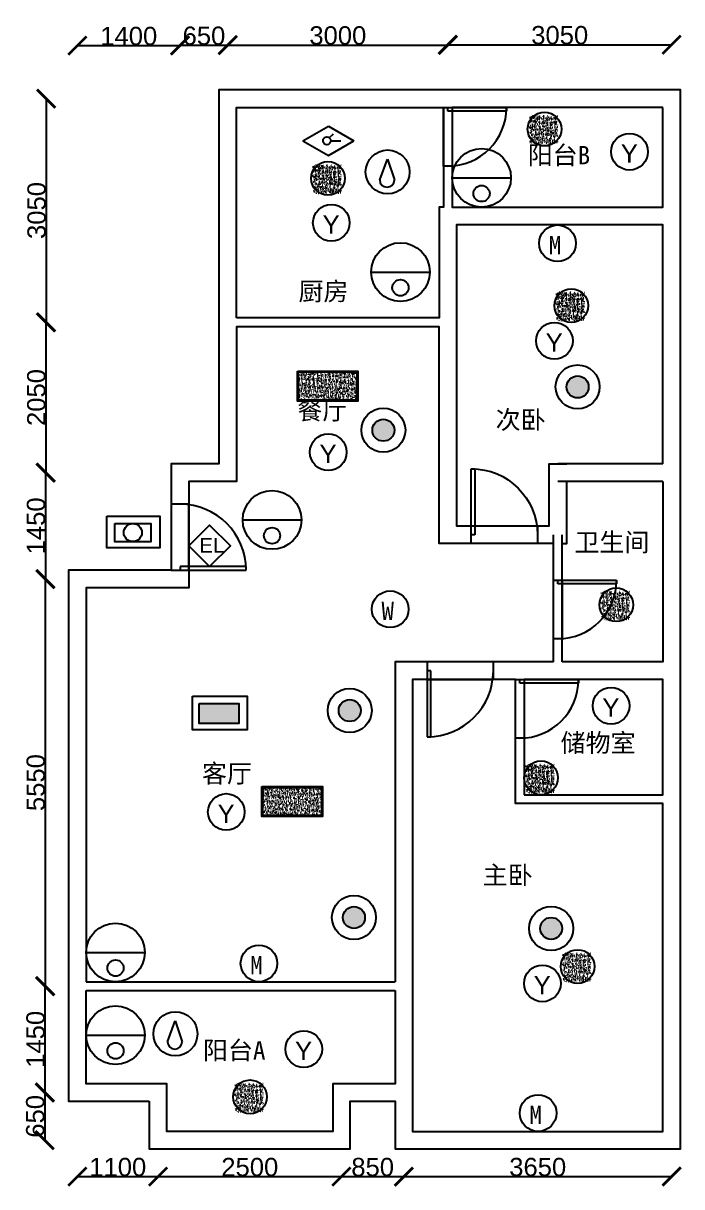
# Model space of a CAD drawing. Header units: millimetres. Extents: x -17843 to 96660, y -635 to 15967.
# Drawn here: x -738 to 8238, y -635 to 15228 of the extents above; entities that cross this region are included whole.
import ezdxf

# ---------------------------------------------------------------- set-up
doc = ezdxf.new("R2010")
doc.units = ezdxf.units.MM
doc.header["$LTSCALE"] = 50
for name, color, linetype in [('建筑120', 7, 'Continuous'), ('建筑240', 7, 'Continuous'), ('标注', 7, 'Continuous'), ('门', 7, 'Continuous')]:
    doc.layers.add(name, color=color, linetype=linetype)
doc.styles.get("Standard").update_dxf_attribs({"font": 'arial.ttf'})
doc.dimstyles.new('ISO-25', dxfattribs={"dimtxt": 2.5, "dimasz": 250, "dimexe": 1.25, "dimexo": 0.625, "dimtad": 1, "dimtxsty": 'Standard', "dimblk": 'ARCHTICK', "dimcen": 2.5, "dimadec": 0, "dimazin": 0, "dimtfac": 1, "dimtmove": 0, "dimatfit": 3, "dimfxl": 1, "dimarcsym": 0})

# ---------------------------------------------------------------- blocks, each defined once
blk = doc.blocks.new('_ArchTick')
at = {"color": 0, "linetype": 'ByBlock', "const_width": 0.15}
blk.add_lwpolyline([(-0.5, -0.5), (0.5, 0.5)], dxfattribs=at)
blk = doc.blocks.new('*D1')
at = {"layer": 'Defpoints', "color": 0, "transparency": 16777216}
for p in [(-427, 14200), (-427, 11150), (-427, 11150)]:
    blk.add_point(p, dxfattribs=at)
at = {"layer": '标注', "color": 0, "lineweight": -2, "transparency": 16777216}
for p, q in [((-427, 14200), (-427, 11150)), ((-426, 14200), (-426, 14200)), ((-426, 11150), (-426, 11150))]:
    blk.add_line(p, q, dxfattribs=at)
at = {"layer": '标注', "color": 0, "lineweight": -2, "transparency": 16777216, "xscale": 250, "yscale": 250, "zscale": 250}
for p, rotation in [((-427, 14200), 90), ((-427, 11150), 270)]:
    blk.add_blockref('_ArchTick', p, dxfattribs=dict(at, rotation=rotation))
at = {"layer": '标注', "color": 0, "transparency": 16777216, "insert": (-555, 12675), "char_height": 250, "attachment_point": 5, "rotation": 90}
blk.add_mtext('3050', dxfattribs=at)
blk = doc.blocks.new('*D3')
at = {"layer": 'Defpoints', "color": 0, "transparency": 16777216}
for p in [(-427, 11150), (-431, 9100), (-431, 9100)]:
    blk.add_point(p, dxfattribs=at)
at = {"layer": '标注', "color": 0, "lineweight": -2, "transparency": 16777216}
for p, q in [((-428, 11150), (-432, 11150)), ((-431, 11150), (-431, 9100)), ((-431, 9100), (-432, 9100))]:
    blk.add_line(p, q, dxfattribs=at)
at = {"layer": '标注', "color": 0, "lineweight": -2, "transparency": 16777216, "xscale": 250, "yscale": 250, "zscale": 250}
for p, rotation in [((-431, 11150), 90), ((-431, 9100), 270)]:
    blk.add_blockref('_ArchTick', p, dxfattribs=dict(at, rotation=rotation))
at = {"layer": '标注', "color": 0, "transparency": 16777216, "insert": (-559, 10125), "char_height": 250, "attachment_point": 5, "rotation": 90}
blk.add_mtext('2050', dxfattribs=at)
blk = doc.blocks.new('*D4')
at = {"layer": 'Defpoints', "color": 0, "transparency": 16777216}
for p in [(-431, 9100), (-438, 7650), (-435, 7650)]:
    blk.add_point(p, dxfattribs=at)
at = {"layer": '标注', "color": 0, "lineweight": -2, "transparency": 16777216}
for p, q in [((-431, 9100), (-436, 9100)), ((-435, 9100), (-435, 7650)), ((-438, 7650), (-433, 7650))]:
    blk.add_line(p, q, dxfattribs=at)
at = {"layer": '标注', "color": 0, "lineweight": -2, "transparency": 16777216, "xscale": 250, "yscale": 250, "zscale": 250}
for p, rotation in [((-435, 9100), 90), ((-435, 7650), 270)]:
    blk.add_blockref('_ArchTick', p, dxfattribs=dict(at, rotation=rotation))
at = {"layer": '标注', "color": 0, "transparency": 16777216, "insert": (-563, 8375), "char_height": 250, "attachment_point": 5, "rotation": 90}
blk.add_mtext('1450', dxfattribs=at)
blk = doc.blocks.new('*D5')
at = {"layer": 'Defpoints', "color": 0, "transparency": 16777216}
for p in [(-438, 7650), (-438, 2100), (-438, 2100)]:
    blk.add_point(p, dxfattribs=at)
at = {"layer": '标注', "color": 0, "lineweight": -2, "transparency": 16777216}
for p, q in [((-439, 7650), (-440, 7650)), ((-438, 7650), (-438, 2100)), ((-439, 2100), (-440, 2100))]:
    blk.add_line(p, q, dxfattribs=at)
at = {"layer": '标注', "color": 0, "lineweight": -2, "transparency": 16777216, "xscale": 250, "yscale": 250, "zscale": 250}
for p, rotation in [((-438, 7650), 90), ((-438, 2100), 270)]:
    blk.add_blockref('_ArchTick', p, dxfattribs=dict(at, rotation=rotation))
at = {"layer": '标注', "color": 0, "transparency": 16777216, "insert": (-567, 4875), "char_height": 250, "attachment_point": 5, "rotation": 90}
blk.add_mtext('5550', dxfattribs=at)
blk = doc.blocks.new('*D6')
at = {"layer": 'Defpoints', "color": 0, "transparency": 16777216}
for p in [(-442, 2100), (-442, 650), (-442, 650)]:
    blk.add_point(p, dxfattribs=at)
at = {"layer": '标注', "color": 0, "lineweight": -2, "transparency": 16777216}
for p, q in [((-443, 2100), (-443, 2100)), ((-442, 2100), (-442, 650)), ((-443, 650), (-443, 650))]:
    blk.add_line(p, q, dxfattribs=at)
at = {"layer": '标注', "color": 0, "lineweight": -2, "transparency": 16777216, "xscale": 250, "yscale": 250, "zscale": 250}
for p, rotation in [((-442, 2100), 90), ((-442, 650), 270)]:
    blk.add_blockref('_ArchTick', p, dxfattribs=dict(at, rotation=rotation))
at = {"layer": '标注', "color": 0, "transparency": 16777216, "insert": (-570, 1375), "char_height": 250, "attachment_point": 5, "rotation": 90}
blk.add_mtext('1450', dxfattribs=at)
blk = doc.blocks.new('*D7')
at = {"layer": 'Defpoints', "color": 0, "transparency": 16777216}
for p in [(-446, 650), (-446, 0), (-446, 0)]:
    blk.add_point(p, dxfattribs=at)
at = {"layer": '标注', "color": 0, "lineweight": -2, "transparency": 16777216}
for p, q in [((-446, 650), (-447, 650)), ((-446, 650), (-446, 0)), ((-446, 0), (-447, 0))]:
    blk.add_line(p, q, dxfattribs=at)
at = {"layer": '标注', "color": 0, "lineweight": -2, "transparency": 16777216, "xscale": 250, "yscale": 250, "zscale": 250}
for p, rotation in [((-446, 650), 90), ((-446, 0), 270)]:
    blk.add_blockref('_ArchTick', p, dxfattribs=dict(at, rotation=rotation))
at = {"layer": '标注', "color": 0, "transparency": 16777216, "insert": (-574, 325), "char_height": 250, "attachment_point": 5, "rotation": 90}
blk.add_mtext('650', dxfattribs=at)
blk = doc.blocks.new('*D8')
at = {"layer": 'Defpoints', "color": 0, "transparency": 16777216}
for p in [(0, 14924), (1400, 14924), (1400, 14924)]:
    blk.add_point(p, dxfattribs=at)
at = {"layer": '标注', "color": 0, "lineweight": -2, "transparency": 16777216}
for p, q in [((0, 14925), (0, 14925)), ((0, 14924), (1400, 14924)), ((1400, 14925), (1400, 14925))]:
    blk.add_line(p, q, dxfattribs=at)
at = {"layer": '标注', "color": 0, "lineweight": -2, "transparency": 16777216, "xscale": 250, "yscale": 250, "zscale": 250, "rotation": 180}
blk.add_blockref('_ArchTick', (0, 14924), dxfattribs=at)
at = {"layer": '标注', "color": 0, "lineweight": -2, "transparency": 16777216, "xscale": 250, "yscale": 250, "zscale": 250}
blk.add_blockref('_ArchTick', (1400, 14924), dxfattribs=at)
at = {"layer": '标注', "color": 0, "transparency": 16777216, "insert": (700, 15052), "char_height": 250, "attachment_point": 5}
blk.add_mtext('1400', dxfattribs=at)
blk = doc.blocks.new('*D9')
at = {"layer": 'Defpoints', "color": 0, "transparency": 16777216}
for p in [(1400, 14928), (2050, 14928), (2050, 14928)]:
    blk.add_point(p, dxfattribs=at)
at = {"layer": '标注', "color": 0, "lineweight": -2, "transparency": 16777216}
for p, q in [((1400, 14928), (1400, 14929)), ((1400, 14928), (2050, 14928)), ((2050, 14928), (2050, 14929))]:
    blk.add_line(p, q, dxfattribs=at)
at = {"layer": '标注', "color": 0, "lineweight": -2, "transparency": 16777216, "xscale": 250, "yscale": 250, "zscale": 250, "rotation": 180}
blk.add_blockref('_ArchTick', (1400, 14928), dxfattribs=at)
at = {"layer": '标注', "color": 0, "lineweight": -2, "transparency": 16777216, "xscale": 250, "yscale": 250, "zscale": 250}
blk.add_blockref('_ArchTick', (2050, 14928), dxfattribs=at)
at = {"layer": '标注', "color": 0, "transparency": 16777216, "insert": (1725, 15056), "char_height": 250, "attachment_point": 5}
blk.add_mtext('650', dxfattribs=at)
blk = doc.blocks.new('*D10')
at = {"layer": 'Defpoints', "color": 0, "transparency": 16777216}
for p in [(2050, 14933), (5050, 14931), (5050, 14931)]:
    blk.add_point(p, dxfattribs=at)
at = {"layer": '标注', "color": 0, "lineweight": -2, "transparency": 16777216}
for p, q in [((2050, 14932), (2050, 14930)), ((2050, 14931), (5050, 14931)), ((5050, 14932), (5050, 14933))]:
    blk.add_line(p, q, dxfattribs=at)
at = {"layer": '标注', "color": 0, "lineweight": -2, "transparency": 16777216, "xscale": 250, "yscale": 250, "zscale": 250, "rotation": 180}
blk.add_blockref('_ArchTick', (2050, 14931), dxfattribs=at)
at = {"layer": '标注', "color": 0, "lineweight": -2, "transparency": 16777216, "xscale": 250, "yscale": 250, "zscale": 250}
blk.add_blockref('_ArchTick', (5050, 14931), dxfattribs=at)
at = {"layer": '标注', "color": 0, "transparency": 16777216, "insert": (3550, 15060), "char_height": 250, "attachment_point": 5}
blk.add_mtext('3000', dxfattribs=at)
blk = doc.blocks.new('*D11')
at = {"layer": 'Defpoints', "color": 0, "transparency": 16777216}
for p in [(5050, 14935), (8100, 14935), (8100, 14935)]:
    blk.add_point(p, dxfattribs=at)
at = {"layer": '标注', "color": 0, "lineweight": -2, "transparency": 16777216}
for p, q in [((5050, 14936), (5050, 14936)), ((5050, 14935), (8100, 14935)), ((8100, 14936), (8100, 14936))]:
    blk.add_line(p, q, dxfattribs=at)
at = {"layer": '标注', "color": 0, "lineweight": -2, "transparency": 16777216, "xscale": 250, "yscale": 250, "zscale": 250, "rotation": 180}
blk.add_blockref('_ArchTick', (5050, 14935), dxfattribs=at)
at = {"layer": '标注', "color": 0, "lineweight": -2, "transparency": 16777216, "xscale": 250, "yscale": 250, "zscale": 250}
blk.add_blockref('_ArchTick', (8100, 14935), dxfattribs=at)
at = {"layer": '标注', "color": 0, "transparency": 16777216, "insert": (6575, 15064), "char_height": 250, "attachment_point": 5}
blk.add_mtext('3050', dxfattribs=at)
blk = doc.blocks.new('*D17')
at = {"layer": 'Defpoints', "color": 0, "transparency": 16777216}
for p in [(0, -496), (1100, -496), (1100, -496)]:
    blk.add_point(p, dxfattribs=at)
at = {"layer": '标注', "color": 0, "lineweight": -2, "transparency": 16777216}
for p, q in [((0, -496), (0, -495)), ((0, -496), (1100, -496)), ((1100, -496), (1100, -495))]:
    blk.add_line(p, q, dxfattribs=at)
at = {"layer": '标注', "color": 0, "lineweight": -2, "transparency": 16777216, "xscale": 250, "yscale": 250, "zscale": 250, "rotation": 180}
blk.add_blockref('_ArchTick', (0, -496), dxfattribs=at)
at = {"layer": '标注', "color": 0, "lineweight": -2, "transparency": 16777216, "xscale": 250, "yscale": 250, "zscale": 250}
blk.add_blockref('_ArchTick', (1100, -496), dxfattribs=at)
at = {"layer": '标注', "color": 0, "transparency": 16777216, "insert": (550, -368), "char_height": 250, "attachment_point": 5}
blk.add_mtext('1100', dxfattribs=at)
blk = doc.blocks.new('*D18')
at = {"layer": 'Defpoints', "color": 0, "transparency": 16777216}
for p in [(1100, -496), (3600, -496), (3600, -496)]:
    blk.add_point(p, dxfattribs=at)
at = {"layer": '标注', "color": 0, "lineweight": -2, "transparency": 16777216}
for p, q in [((1100, -496), (1100, -495)), ((1100, -496), (3600, -496)), ((3600, -496), (3600, -495))]:
    blk.add_line(p, q, dxfattribs=at)
at = {"layer": '标注', "color": 0, "lineweight": -2, "transparency": 16777216, "xscale": 250, "yscale": 250, "zscale": 250, "rotation": 180}
blk.add_blockref('_ArchTick', (1100, -496), dxfattribs=at)
at = {"layer": '标注', "color": 0, "lineweight": -2, "transparency": 16777216, "xscale": 250, "yscale": 250, "zscale": 250}
blk.add_blockref('_ArchTick', (3600, -496), dxfattribs=at)
at = {"layer": '标注', "color": 0, "transparency": 16777216, "insert": (2350, -368), "char_height": 250, "attachment_point": 5}
blk.add_mtext('2500', dxfattribs=at)
blk = doc.blocks.new('*D19')
at = {"layer": 'Defpoints', "color": 0, "transparency": 16777216}
for p in [(3600, -496), (4450, -496), (4450, -496)]:
    blk.add_point(p, dxfattribs=at)
at = {"layer": '标注', "color": 0, "lineweight": -2, "transparency": 16777216}
for p, q in [((3600, -496), (3600, -495)), ((3600, -496), (4450, -496)), ((4450, -496), (4450, -495))]:
    blk.add_line(p, q, dxfattribs=at)
at = {"layer": '标注', "color": 0, "lineweight": -2, "transparency": 16777216, "xscale": 250, "yscale": 250, "zscale": 250, "rotation": 180}
blk.add_blockref('_ArchTick', (3600, -496), dxfattribs=at)
at = {"layer": '标注', "color": 0, "lineweight": -2, "transparency": 16777216, "xscale": 250, "yscale": 250, "zscale": 250}
blk.add_blockref('_ArchTick', (4450, -496), dxfattribs=at)
at = {"layer": '标注', "color": 0, "transparency": 16777216, "insert": (4025, -368), "char_height": 250, "attachment_point": 5}
blk.add_mtext('850', dxfattribs=at)
blk = doc.blocks.new('*D20')
at = {"layer": 'Defpoints', "color": 0, "transparency": 16777216}
for p in [(4450, -496), (8100, -496), (8100, -496)]:
    blk.add_point(p, dxfattribs=at)
at = {"layer": '标注', "color": 0, "lineweight": -2, "transparency": 16777216}
for p, q in [((4450, -496), (4450, -495)), ((4450, -496), (8100, -496)), ((8100, -496), (8100, -495))]:
    blk.add_line(p, q, dxfattribs=at)
at = {"layer": '标注', "color": 0, "lineweight": -2, "transparency": 16777216, "xscale": 250, "yscale": 250, "zscale": 250, "rotation": 180}
blk.add_blockref('_ArchTick', (4450, -496), dxfattribs=at)
at = {"layer": '标注', "color": 0, "lineweight": -2, "transparency": 16777216, "xscale": 250, "yscale": 250, "zscale": 250}
blk.add_blockref('_ArchTick', (8100, -496), dxfattribs=at)
at = {"layer": '标注', "color": 0, "transparency": 16777216, "insert": (6275, -368), "char_height": 250, "attachment_point": 5}
blk.add_mtext('3650', dxfattribs=at)
blk = doc.blocks.new('门240')
at = {"layer": '建筑120'}
for p, q in [((240, 900), (0, 900)), ((0, 900), (0, 0)), ((240, 0), (240, 900)), ((0, 0), (240, 0)), ((1020, 50), (120, 50)), ((120, 50), (120, 0)), ((120, 0), (1020, 0)), ((1020, 0), (1020, 50))]:
    blk.add_line(p, q, dxfattribs=at)
blk.add_arc((120, 0), 900, 0, 90, dxfattribs=at)
blk = doc.blocks.new('门120')
at = {"layer": '建筑120'}
for p, q in [((0, 0), (120, 0)), ((0, -800), (0, 0)), ((60, 0), (860, 0)), ((60, -50), (60, 0)), ((120, 0), (120, -800)), ((860, -50), (60, -50)), ((860, 0), (860, -50)), ((120, -800), (0, -800))]:
    blk.add_line(p, q, dxfattribs=at)
blk.add_arc((60, 0), 800, 270, 0, dxfattribs=at)
blk = doc.blocks.new('长方形嵌入式吸顶灯')
h = blk.add_hatch()
h.set_pattern_fill('AR-CONC', color=251, scale=0.103125, style=0)
h.set_pattern_definition([(50, (-179047.00133, 624173.324), (0.7396745633, -0.0647131392), [0.07734375, -0.85078125]), (355, (-179047.0013, 624173.324), (-0.1430873128, 0.7756981379), [0.061875, -0.680625]), (100.4514, (-179046.9397, 624173.3186), (0.5965877999, 0.71098452775), [0.0657320709, -0.723052803]), (46.1842, (-179047.0013, 624173.5302), (1.1005923314, -0.1706914835), [0.116015625, -1.276171875]), (96.6356, (-179046.9096, 624173.516), (0.9638709151, 1.0045590544), [0.0985981095, -1.0845790312]), (351.1842, (-179047.0013, 624173.5302), (0.963870131, 1.0045598072), [0.0928125, -1.0209375]), (21, (-179046.8982, 624173.47866), (0.6155603975, -0.415200731), [0.07734375, -0.85078125]), (326, (-179046.8982, 624173.47866), (0.250918936, 0.74781098395), [0.061875, -0.680625]), (71.4514, (-179046.8469, 624173.44406), (0.8664795857, 0.3326095747), [0.0657320709, -0.723052803]), (37.5, (-179047.00133, 624173.32397), (0.0125398508, 0.34329678676), [0, -0.672375, 0, -0.6909375, 0, -0.683203125]), (7.5, (-179047.00133, 624173.32397), (0.27129046049, 0.40673707788), [0, -0.3939375, 0, -0.65690625, 0, -0.260390625]), (327.5, (-179047.2313, 624173.32397), (0.5505043873, -0.02325971148), [0, -0.2578125, 0, -0.804375, 0, -1.06734375]), (317.5, (-179047.33443, 624173.32397), (0.60141073713, 0.10323326303), [0, -0.33515625, 0, -0.5341875, 0, -0.75796875])])
h.paths.add_polyline_path([(-3.87, 1.94), (-3.87, -1.91), (-3.73, -1.91), (3.97, 1.94)])
h.paths.add_polyline_path([(-3.73, -1.91), (4.1, -1.91), (4.1, 1.94), (3.97, 1.94)])
at = {"color": 0}
blk.add_lwpolyline([(-4.01, 2.07), (4.24, 2.07), (4.24, -2.05), (-4.01, -2.05)], close=True, dxfattribs=at)
at = {"color": 251}
blk.add_lwpolyline([(-3.87, 1.94), (4.1, 1.94), (4.1, -1.91), (-3.87, -1.91)], close=True, dxfattribs=at)

msp = doc.modelspace()

# ---------------------------------------------------------------- hatches: boundary and pattern name
h = msp.add_hatch()
h.set_pattern_fill('AR-CONC', color=256, scale=10.3125, style=0)
h.set_pattern_definition([(50, (-17898373.934, 62430475.45), (73.96745633, -6.47131392), [7.734375, -85.078125]), (355, (-17898373.934, 62430475.45), (-14.30873128, 77.56981379), [6.1875, -68.0625]), (100.4514, (-17898367.77, 62430474.91), (59.65877999, 71.098452775), [6.57320709, -72.3052803]), (46.1842, (-17898373.93, 62430496.08), (110.05923314, -17.06914835), [11.6015625, -127.6171875]), (96.6356, (-17898364.76, 62430494.65), (96.38709151, 100.45590544), [9.85981095, -108.45790312]), (351.1842, (-17898373.93, 62430496.08), (96.3870131, 100.45598072), [9.28125, -102.09375]), (21, (-17898363.62, 62430490.92), (61.55603975, -41.5200731), [7.734375, -85.078125]), (326, (-17898363.62, 62430490.92), (25.0918936, 74.781098395), [6.1875, -68.0625]), (71.4514, (-17898358.49, 62430487.46), (86.64795857, 33.26095747), [6.57320709, -72.3052803]), (37.5, (-17898373.934, 62430475.452), (1.25398508, 34.329678676), [0, -67.2375, 0, -69.09375, 0, -68.3203125]), (7.5, (-17898373.934, 62430475.452), (27.129046049, 40.673707788), [0, -39.39375, 0, -65.690625, 0, -26.0390625]), (327.5, (-17898396.93, 62430475.452), (55.05043873, -2.325971148), [0, -25.78125, 0, -80.4375, 0, -106.734375]), (317.5, (-17898407.244, 62430475.45), (60.141073713, 10.323326303), [0, -33.515625, 0, -53.41875, 0, -75.796875])])
h.paths.add_polyline_path([(6160.836, 13967.237), (6160.836, 13582.237), (6545.836, 13967.237)], flags=17)
h.paths.add_polyline_path([(6160.836, 13582.237), (6545.836, 13582.237), (6545.836, 13967.237)], flags=17)
h = msp.add_hatch()
h.set_pattern_fill('AR-CONC', color=256, scale=10.3125, style=0)
h.set_pattern_definition([(50, (-17901326.116, 62429803.724), (73.96745633, -6.47131392), [7.734375, -85.078125]), (355, (-17901326.12, 62429803.724), (-14.30873128, 77.56981379), [6.1875, -68.0625]), (100.4514, (-17901319.95, 62429803.185), (59.65877999, 71.098452775), [6.57320709, -72.3052803]), (46.1842, (-17901326.12, 62429824.35), (110.05923314, -17.06914835), [11.6015625, -127.6171875]), (96.6356, (-17901316.94, 62429822.93), (96.38709151, 100.45590544), [9.85981095, -108.45790312]), (351.1842, (-17901326.12, 62429824.35), (96.3870131, 100.45598072), [9.28125, -102.09375]), (21, (-17901315.804, 62429819.19), (61.55603975, -41.5200731), [7.734375, -85.078125]), (326, (-17901315.804, 62429819.19), (25.0918936, 74.781098395), [6.1875, -68.0625]), (71.4514, (-17901310.674, 62429815.73), (86.64795857, 33.26095747), [6.57320709, -72.3052803]), (37.5, (-17901326.116, 62429803.724), (1.25398508, 34.329678676), [0, -67.2375, 0, -69.09375, 0, -68.3203125]), (7.5, (-17901326.116, 62429803.724), (27.129046049, 40.673707788), [0, -39.39375, 0, -65.690625, 0, -26.0390625]), (327.5, (-17901349.113, 62429803.724), (55.05043873, -2.325971148), [0, -25.78125, 0, -80.4375, 0, -106.734375]), (317.5, (-17901359.426, 62429803.724), (60.141073713, 10.323326303), [0, -33.515625, 0, -53.41875, 0, -75.796875])])
h.paths.add_polyline_path([(3208.654, 13295.509), (3208.654, 12910.509), (3593.654, 13295.509)], flags=17)
h.paths.add_polyline_path([(3208.654, 12910.509), (3593.654, 12910.509), (3593.654, 13295.509)], flags=17)
h = msp.add_hatch()
h.set_pattern_fill('AR-CONC', color=256, scale=10.3125, style=0)
h.set_pattern_definition([(50, (-17898009.59, 62428069.043), (73.96745633, -6.47131392), [7.734375, -85.078125]), (355, (-17898009.59, 62428069.04), (-14.30873128, 77.56981379), [6.1875, -68.0625]), (100.4514, (-17898003.43, 62428068.504), (59.65877999, 71.098452775), [6.57320709, -72.3052803]), (46.1842, (-17898009.59, 62428089.67), (110.05923314, -17.06914835), [11.6015625, -127.6171875]), (96.6356, (-17898000.42, 62428088.25), (96.38709151, 100.45590544), [9.85981095, -108.45790312]), (351.1842, (-17898009.59, 62428089.67), (96.3870131, 100.45598072), [9.28125, -102.09375]), (21, (-17897999.28, 62428084.51), (61.55603975, -41.5200731), [7.734375, -85.078125]), (326, (-17897999.28, 62428084.51), (25.0918936, 74.781098395), [6.1875, -68.0625]), (71.4514, (-17897994.15, 62428081.05), (86.64795857, 33.26095747), [6.57320709, -72.3052803]), (37.5, (-17898009.59, 62428069.043), (1.25398508, 34.329678676), [0, -67.2375, 0, -69.09375, 0, -68.3203125]), (7.5, (-17898009.59, 62428069.043), (27.129046049, 40.673707788), [0, -39.39375, 0, -65.690625, 0, -26.0390625]), (327.5, (-17898032.587, 62428069.043), (55.05043873, -2.325971148), [0, -25.78125, 0, -80.4375, 0, -106.734375]), (317.5, (-17898042.9, 62428069.043), (60.141073713, 10.323326303), [0, -33.515625, 0, -53.41875, 0, -75.796875])])
h.paths.add_polyline_path([(6525.18, 11560.828), (6525.18, 11175.828), (6910.18, 11560.828)], flags=17)
h.paths.add_polyline_path([(6525.18, 11175.828), (6910.18, 11175.828), (6910.18, 11560.828)], flags=17)
h = msp.add_hatch()
h.set_pattern_fill('AR-CONC', color=256, scale=10.3125, style=0)
h.set_pattern_definition([(50, (-17897396.25, 62423990.29), (73.96745633, -6.47131392), [7.734375, -85.078125]), (355, (-17897396.25, 62423990.29), (-14.30873128, 77.56981379), [6.1875, -68.0625]), (100.4514, (-17897390.08, 62423989.75), (59.65877999, 71.098452775), [6.57320709, -72.3052803]), (46.1842, (-17897396.25, 62424010.91), (110.05923314, -17.06914835), [11.6015625, -127.6171875]), (96.6356, (-17897387.08, 62424009.49), (96.38709151, 100.45590544), [9.85981095, -108.45790312]), (351.1842, (-17897396.25, 62424010.91), (96.3870131, 100.45598072), [9.28125, -102.09375]), (21, (-17897385.935, 62424005.76), (61.55603975, -41.5200731), [7.734375, -85.078125]), (326, (-17897385.935, 62424005.76), (25.0918936, 74.781098395), [6.1875, -68.0625]), (71.4514, (-17897380.805, 62424002.3), (86.64795857, 33.26095747), [6.57320709, -72.3052803]), (37.5, (-17897396.247, 62423990.29), (1.25398508, 34.329678676), [0, -67.2375, 0, -69.09375, 0, -68.3203125]), (7.5, (-17897396.247, 62423990.29), (27.129046049, 40.673707788), [0, -39.39375, 0, -65.690625, 0, -26.0390625]), (327.5, (-17897419.244, 62423990.29), (55.05043873, -2.325971148), [0, -25.78125, 0, -80.4375, 0, -106.734375]), (317.5, (-17897429.557, 62423990.29), (60.141073713, 10.323326303), [0, -33.515625, 0, -53.41875, 0, -75.796875])])
h.paths.add_polyline_path([(7138.523, 7482.073), (7138.523, 7097.073), (7523.523, 7482.073)], flags=17)
h.paths.add_polyline_path([(7138.523, 7097.073), (7523.523, 7097.073), (7523.523, 7482.073)], flags=17)
h = msp.add_hatch()
h.set_pattern_fill('AR-CONC', color=256, scale=10.3125, style=0)
h.set_pattern_definition([(50, (-17898421.93, 62421630.974), (73.96745633, -6.47131392), [7.734375, -85.078125]), (355, (-17898421.93, 62421630.974), (-14.30873128, 77.56981379), [6.1875, -68.0625]), (100.4514, (-17898415.77, 62421630.435), (59.65877999, 71.098452775), [6.57320709, -72.3052803]), (46.1842, (-17898421.93, 62421651.6), (110.05923314, -17.06914835), [11.6015625, -127.6171875]), (96.6356, (-17898412.76, 62421650.18), (96.38709151, 100.45590544), [9.85981095, -108.45790312]), (351.1842, (-17898421.93, 62421651.6), (96.3870131, 100.45598072), [9.28125, -102.09375]), (21, (-17898411.62, 62421646.44), (61.55603975, -41.5200731), [7.734375, -85.078125]), (326, (-17898411.62, 62421646.44), (25.0918936, 74.781098395), [6.1875, -68.0625]), (71.4514, (-17898406.49, 62421642.98), (86.64795857, 33.26095747), [6.57320709, -72.3052803]), (37.5, (-17898421.933, 62421630.974), (1.25398508, 34.329678676), [0, -67.2375, 0, -69.09375, 0, -68.3203125]), (7.5, (-17898421.933, 62421630.974), (27.129046049, 40.673707788), [0, -39.39375, 0, -65.690625, 0, -26.0390625]), (327.5, (-17898444.93, 62421630.974), (55.05043873, -2.325971148), [0, -25.78125, 0, -80.4375, 0, -106.734375]), (317.5, (-17898455.24, 62421630.974), (60.141073713, 10.323326303), [0, -33.515625, 0, -53.41875, 0, -75.796875])])
h.paths.add_polyline_path([(6112.838, 5122.759), (6112.838, 4737.759), (6497.838, 5122.759)], flags=17)
h.paths.add_polyline_path([(6112.838, 4737.759), (6497.838, 4737.759), (6497.838, 5122.759)], flags=17)
h = msp.add_hatch()
h.set_pattern_fill('AR-CONC', color=256, scale=10.3125, style=0)
h.set_pattern_definition([(50, (-17897923.25, 62419058.07), (73.96745633, -6.47131392), [7.734375, -85.078125]), (355, (-17897923.25, 62419058.07), (-14.30873128, 77.56981379), [6.1875, -68.0625]), (100.4514, (-17897917.084, 62419057.53), (59.65877999, 71.098452775), [6.57320709, -72.3052803]), (46.1842, (-17897923.25, 62419078.695), (110.05923314, -17.06914835), [11.6015625, -127.6171875]), (96.6356, (-17897914.08, 62419077.27), (96.38709151, 100.45590544), [9.85981095, -108.45790312]), (351.1842, (-17897923.25, 62419078.7), (96.3870131, 100.45598072), [9.28125, -102.09375]), (21, (-17897912.935, 62419073.54), (61.55603975, -41.5200731), [7.734375, -85.078125]), (326, (-17897912.935, 62419073.54), (25.0918936, 74.781098395), [6.1875, -68.0625]), (71.4514, (-17897907.806, 62419070.08), (86.64795857, 33.26095747), [6.57320709, -72.3052803]), (37.5, (-17897923.248, 62419058.07), (1.25398508, 34.329678676), [0, -67.2375, 0, -69.09375, 0, -68.3203125]), (7.5, (-17897923.248, 62419058.07), (27.129046049, 40.673707788), [0, -39.39375, 0, -65.690625, 0, -26.0390625]), (327.5, (-17897946.245, 62419058.07), (55.05043873, -2.325971148), [0, -25.78125, 0, -80.4375, 0, -106.734375]), (317.5, (-17897956.557, 62419058.07), (60.141073713, 10.323326303), [0, -33.515625, 0, -53.41875, 0, -75.796875])])
h.paths.add_polyline_path([(6611.523, 2549.855), (6611.523, 2164.855), (6996.523, 2549.855)], flags=17)
h.paths.add_polyline_path([(6611.523, 2164.855), (6996.523, 2164.855), (6996.523, 2549.855)], flags=17)
h = msp.add_hatch()
h.set_pattern_fill('AR-CONC', color=256, scale=10.3125, style=0)
h.set_pattern_definition([(50, (-17902388.81, 62417281.295), (73.96745633, -6.47131392), [7.734375, -85.078125]), (355, (-17902388.81, 62417281.295), (-14.30873128, 77.56981379), [6.1875, -68.0625]), (100.4514, (-17902382.646, 62417280.755), (59.65877999, 71.098452775), [6.57320709, -72.3052803]), (46.1842, (-17902388.81, 62417301.92), (110.05923314, -17.06914835), [11.6015625, -127.6171875]), (96.6356, (-17902379.64, 62417300.5), (96.38709151, 100.45590544), [9.85981095, -108.45790312]), (351.1842, (-17902388.81, 62417301.92), (96.3870131, 100.45598072), [9.28125, -102.09375]), (21, (-17902378.5, 62417296.763), (61.55603975, -41.5200731), [7.734375, -85.078125]), (326, (-17902378.5, 62417296.76), (25.0918936, 74.781098395), [6.1875, -68.0625]), (71.4514, (-17902373.37, 62417293.3), (86.64795857, 33.26095747), [6.57320709, -72.3052803]), (37.5, (-17902388.81, 62417281.295), (1.25398508, 34.329678676), [0, -67.2375, 0, -69.09375, 0, -68.3203125]), (7.5, (-17902388.81, 62417281.295), (27.129046049, 40.673707788), [0, -39.39375, 0, -65.690625, 0, -26.0390625]), (327.5, (-17902411.807, 62417281.295), (55.05043873, -2.325971148), [0, -25.78125, 0, -80.4375, 0, -106.734375]), (317.5, (-17902422.12, 62417281.295), (60.141073713, 10.323326303), [0, -33.515625, 0, -53.41875, 0, -75.796875])])
h.paths.add_polyline_path([(2145.961, 773.079), (2145.961, 388.079), (2530.961, 773.079)], flags=17)
h.paths.add_polyline_path([(2145.961, 388.079), (2530.961, 388.079), (2530.961, 773.079)], flags=17)
at = {"layer": '门'}
h = msp.add_hatch(color=256, dxfattribs=at)
h.dxf.hatch_style = 1
h.paths.add_polyline_path([(6669.006, 10270.058, 1), (6969.006, 10270.058, 1)])
h = msp.add_hatch(color=256, dxfattribs=at)
h.dxf.hatch_style = 1
h.paths.add_polyline_path([(4020.746, 9679.602, 1), (4320.746, 9679.602, 1)])
h = msp.add_hatch(color=256, dxfattribs=at)
h.dxf.hatch_style = 1
h.paths.add_polyline_path([(2199.195, 5682.048), (2199.195, 5954.666), (1660.432, 5954.666), (1660.432, 5682.048)])
h = msp.add_hatch(color=256, dxfattribs=at)
h.dxf.hatch_style = 1
h.paths.add_polyline_path([(3562.35, 5857.565, 1), (3862.35, 5857.565, 1)])
h = msp.add_hatch(color=256, dxfattribs=at)
h.dxf.hatch_style = 1
h.paths.add_polyline_path([(3620.015, 3035.624, 1), (3920.015, 3035.624, 1)])
h = msp.add_hatch(color=256, dxfattribs=at)
h.dxf.hatch_style = 1
h.paths.add_polyline_path([(6308.543, 2886.486, 1), (6608.543, 2886.486, 1)])

# ---------------------------------------------------------------- linework, layer by layer
at = {"layer": '建筑120'}
for p, q in [((6490, 6520), (6490, 8255)), ((6610, 6520), (6610, 8255)), ((120, 2160), (4330, 2160)), ((120, 2040), (4330, 2040))]:
    msp.add_line(p, q, dxfattribs=at)
for points in [[(2170, 11210), (2170, 14080), (4990, 14080), (4990, 12720), (4930, 12720), (4930, 11210)], [(7980, 14080), (5110, 14080), (5110, 12720), (7980, 12720)]]:
    msp.add_lwpolyline(points, close=True, dxfattribs=at)
at = {"layer": '建筑240'}
for p, q in [((7980, 9220), (6550, 9220)), ((7980, 8980), (6550, 8980))]:
    msp.add_line(p, q, dxfattribs=at)
for points in [[(980, 530), (980, -120), (3720, -120), (3720, 530), (4330, 530), (4330, -120), (8220, -120), (8220, 4650), (8220, 6400), (8220, 9100), (8220, 12600), (8220, 14320), (5050, 14320), (1930, 14320), (1930, 11150), (1930, 9220), (1280, 9220), (1280, 7770), (-120, 7770), (-120, 2100), (-120, 650), (-120, 530), (120, 530)], [(5970, 6280), (4570, 6280), (4570, 770), (4570, 120), (7980, 120), (7980, 4590), (5970, 4590)], [(6090, 4710), (7980, 4710), (7980, 6280), (6090, 6280)]]:
    msp.add_lwpolyline(points, close=True, dxfattribs=at)
for points in [[(7980, 9220), (7980, 12480), (5170, 12480), (5170, 9220), (5170, 8980), (5170, 8375), (6430, 8375), (6430, 9220), (6670, 9220)], [(6490, 8135), (5170, 8135), (4930, 8135), (4930, 8375), (4930, 8980), (4930, 9220), (4930, 11090), (2170, 11090), (2170, 8980), (1520, 8980), (1520, 7530), (120, 7530), (120, 2160)], [(6610, 8135), (6670, 8135), (6670, 8980)], [(7980, 8980), (7980, 6520), (6610, 6520)], [(6490, 6520), (4330, 6520), (4330, 2160)], [(4330, 2040), (4330, 770), (3480, 770), (3480, 120), (1220, 120), (1220, 770), (120, 770), (120, 2040)]]:
    msp.add_lwpolyline(points, dxfattribs=at)
at = {"layer": '门'}
for p, q in [((3074.962, 13623.148), (3421.372, 13823.148)), ((3421.372, 13823.148), (3767.783, 13623.148)), ((3433.463, 13666.6), (3491.259, 13719.206)), ((3074.962, 13623.148), (3421.372, 13423.148)), ((3421.372, 13423.148), (3767.783, 13623.148)), ((3453.591, 13625.154), (3592.96, 13625.154)), ((4121.452, 13092.651), (4225.506, 13376.07)), ((4225.506, 13376.07), (4321.452, 13092.651)), ((5110, 13120), (5910, 13120)), ((4003.426, 11835.762), (4803.426, 11835.762)), ((2253.423, 8455.778), (3053.423, 8455.778)), ((120, 2560), (920, 2560)), ((1228.137, 1341.841), (1332.191, 1625.26)), ((1332.191, 1625.26), (1428.137, 1341.841)), ((120, 1431.958), (920, 1431.958))]:
    msp.add_line(p, q, dxfattribs=at)
for points in [[(399.278, 8507.948), (1121.772, 8507.948), (1121.772, 8075.016), (399.278, 8075.016)], [(511.716, 8408.498), (999.079, 8408.498), (999.079, 8158.18), (511.716, 8158.18)], [(1520, 8102.843), (1802.843, 8385.685), (2085.685, 8102.843), (1802.843, 7820)], [(1567.048, 6055.104), (2314.131, 6055.104), (2314.131, 5595.958), (1567.048, 5595.958)], [(1660.432, 5954.666), (2199.195, 5954.666), (2199.195, 5682.048), (1660.432, 5682.048)]]:
    msp.add_lwpolyline(points, close=True, dxfattribs=at)
for centre, radius in [((6368.11, 13784.589), 230.112), ((3400.858, 13625.154), 52.734), ((7526.67, 13476.266), 250), ((4229.349, 13200.339), 300), ((5510, 13120), 400), ((3415.928, 13112.862), 230.112), ((5510, 12906.206), 110.433), ((3461.188, 12507.369), 250), ((6544.931, 12227.691), 250), ((4403.426, 11835.762), 400), ((4403.426, 11621.968), 110.433), ((6732.454, 11378.181), 230.112), ((6502.342, 10898.069), 250), ((6819.006, 10270.058), 300), ((6819.006, 10270.058), 150), ((4170.746, 9679.602), 300), ((4170.746, 9679.602), 150), ((3419.385, 9379.602), 250), ((2653.423, 8455.778), 400), ((755.398, 8283.339), 123.089), ((2653.423, 8241.984), 110.433), ((4264.105, 7238.527), 250), ((7345.797, 7299.426), 230.112), ((3712.35, 5857.565), 300), ((7274.783, 5922.278), 250), ((3712.35, 5857.565), 150), ((6320.112, 4940.112), 230.112), ((2029.651, 4474.678), 250), ((3770.015, 3035.624), 300), ((3770.015, 3035.624), 150), ((6458.543, 2886.486), 300), ((6458.543, 2886.486), 150), ((520, 2560), 400), ((2475, 2410), 250), ((6818.796, 2367.207), 230.112), ((520, 2346.206), 110.433), ((6338.685, 2137.096), 250), ((520, 1431.958), 400), ((1336.034, 1449.53), 300), ((3085.579, 1241.529), 250), ((520, 1218.164), 110.433), ((2353.234, 590.432), 230.112), ((6280.474, 370), 250)]:
    msp.add_circle(centre, radius, dxfattribs=at)
for centre in [(4221.452, 13092.651), (1328.137, 1341.841)]:
    msp.add_arc(centre, 100, 180, 0, dxfattribs=at)

# ---------------------------------------------------------------- block references
at = {"xscale": 100, "yscale": 100, "zscale": 100}
for p in [(3400.204, 10279.249), (2915.265, 4616.235)]:
    msp.add_blockref('长方形嵌入式吸顶灯', p, dxfattribs=at)
at = {"layer": '门'}
for name, p in [('门120', (4990, 14080)), ('门240', (1280, 7770)), ('门120', (6490, 7635)), ('门120', (5970, 6280))]:
    msp.add_blockref(name, p, dxfattribs=at)
at = {"layer": '门', "xscale": -1, "rotation": 270}
msp.add_blockref('门240', (5370, 8135), dxfattribs=at)
at = {"layer": '门', "rotation": 270}
msp.add_blockref('门240', (4770, 6520), dxfattribs=at)

# ---------------------------------------------------------------- texts
at = {"layer": '门', "attachment_point": 1}
for s, width, insert, char_height in [('{\\fSimSun|b0|i0|c134|p2;阳台B}', 1138.67213, (6137.998, 13554.478), 250), ('Y', 493.19087, (7407.782, 13577.777), 250), ('Y', 493.19087, (3342.3, 12608.88), 250), ('{\\fSimSun|b0|i0|c134|p2;M}', 493.19087, (6426.043, 12329.202), 250), ('{\\fSimSun|b0|i0|c134|p2;厨房}', 1138.67213, (3013.839, 11698.897), 250), ('Y', 493.19087, (6383.454, 10999.58), 250), ('{\\fSimSun|b0|i0|c134|p2;餐厅}', 1138.67213, (2999.261, 10074.108), 250), ('{\\fSimSun|b0|i0|c134|p2;次卧}', 1138.67213, (5701.521, 9947.352), 250), ('Y', 493.19087, (3300.497, 9481.113), 250), ('{\\fSimSun|b0|i0|c134|p2;卫生间}', 1138.67213, (6774.893, 8276.701), 250), ('EL', 493.19087, (1661.421, 8211.421), 200), ('{\\fSimSun|b0|i0|c134|p2;W}', 493.19087, (4145.217, 7340.038), 250), ('Y', 493.19087, (7155.895, 6023.789), 250), ('{\\fSimSun|b0|i0|c134|p2;储物室}', 1138.67213, (6586.187, 5542.314), 250), ('{\\fSimSun|b0|i0|c134|p2;客厅}', 1138.67213, (1697.64, 5124.332), 250), ('Y', 493.19087, (1910.763, 4576.189), 250), ('{\\fSimSun|b0|i0|c134|p2;主卧}', 1138.67213, (5525.465, 3739.042), 250), ('{\\fSimSun|b0|i0|c134|p2;M}', 493.19087, (2356.112, 2511.511), 250), ('Y', 493.19087, (6219.797, 2238.607), 250), ('{\\fSimSun|b0|i0|c134|p2;阳台A}', 1138.67213, (1711.377, 1349.707), 250), ('Y', 493.19087, (2966.691, 1343.04), 250), ('{\\fSimSun|b0|i0|c134|p2;M}', 493.19087, (6161.586, 471.511), 250)]:
    msp.add_mtext_dynamic_manual_height_columns(s, width=width, gutter_width=12.5, heights=[0], dxfattribs=dict(at, insert=insert, char_height=char_height))

# ---------------------------------------------------------------- dimensions: what is measured, and where the dimension line sits
at = {"layer": '标注'}
for base, p1, p2, override, picture, middle in [((1400, 14923.961), (0, 14923.961), (1400, 14923.961), {"dimtxt": 250}, '*D8', (700, 15052.229)), ((2050, 14927.711), (1400, 14927.711), (2050, 14927.711), {"dimtxt": 250}, '*D9', (1725, 15055.979)), ((5050, 14931.461), (2050, 14932.711), (5050, 14931.461), {"dimtxt": 250}, '*D10', (3550, 15059.815)), ((8100, 14935.211), (5050, 14935.211), (8100, 14935.211), {"dimtxt": 250}, '*D11', (6575, 15063.565)), ((1100, -496.397), (0, -496.397), (1100, -496.397), {"dimtxt": 250}, '*D17', (550, -368.129)), ((3600, -496.397), (1100, -496.397), (3600, -496.397), {"dimtxt": 250, "dimtmove": 1}, '*D18', (2350, -368.129)), ((4450, -496.397), (3600, -496.397), (4450, -496.397), {"dimtxt": 250, "dimtmove": 1}, '*D19', (4025, -368.129)), ((8100, -496.397), (4450, -496.397), (8100, -496.397), {"dimtxt": 250, "dimtmove": 1}, '*D20', (6275, -368.043))]:
    dim = msp.add_linear_dim(base=base, p1=p1, p2=p2, dimstyle='ISO-25', override=override, dxfattribs=at)
    dim.commit()
    dim.dimension.update_dxf_attribs({"geometry": picture, "text_midpoint": middle})
dim = msp.add_linear_dim(base=(-427.055, 11150), p1=(-427.055, 14200), p2=(-427.055, 11150), angle=90, dimstyle='ISO-25', override={"dimtxt": 250}, dxfattribs=at)
dim.commit()
dim.dimension.update_dxf_attribs({"geometry": '*D1', "text_midpoint": (-427.055, 12675), "dimtype": 160})
for base, p1, p2, picture, middle in [((-430.805, 9100), (-427.055, 11150), (-430.805, 9100), '*D3', (-559.073, 10125)), ((-434.555, 7650), (-430.805, 9100), (-438.305, 7650), '*D4', (-562.823, 8375)), ((-438.305, 2100), (-438.305, 7650), (-438.305, 2100), '*D5', (-566.573, 4875)), ((-442.055, 650), (-442.055, 2100), (-442.055, 650), '*D6', (-570.323, 1375)), ((-445.805, 0), (-445.805, 650), (-445.805, 0), '*D7', (-574.073, 325))]:
    dim = msp.add_linear_dim(base=base, p1=p1, p2=p2, angle=90, dimstyle='ISO-25', override={"dimtxt": 250}, dxfattribs=at)
    dim.commit()
    dim.dimension.update_dxf_attribs({"geometry": picture, "text_midpoint": middle})

doc.saveas('drawing.dxf')
